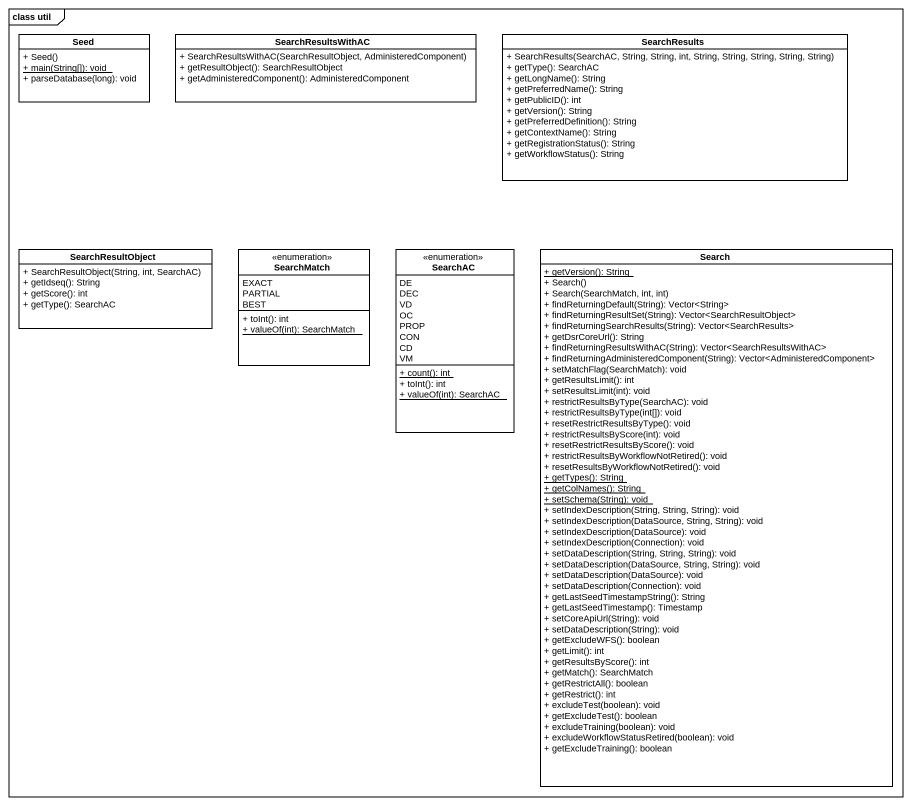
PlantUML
@startuml
mainframe class util
hide circle
hide empty members
skinparam classAttributeIconSize 0
class Seed {
  + Seed()
  {static} + main(String[]): void
  + parseDatabase(long): void
}
class SearchResultsWithAC {
  + SearchResultsWithAC(SearchResultObject, AdministeredComponent)
  + getResultObject(): SearchResultObject
  + getAdministeredComponent(): AdministeredComponent
}
class SearchResults {
  + SearchResults(SearchAC, String, String, int, String, String, String, String, String)
  + getType(): SearchAC
  + getLongName(): String
  + getPreferredName(): String
  + getPublicID(): int
  + getVersion(): String
  + getPreferredDefinition(): String
  + getContextName(): String
  + getRegistrationStatus(): String
  + getWorkflowStatus(): String
}
class SearchResultObject {
  + SearchResultObject(String, int, SearchAC)
  + getIdseq(): String
  + getScore(): int
  + getType(): SearchAC
}
enum SearchMatch {
  EXACT
  PARTIAL
  BEST
  + toInt(): int
  {static} + valueOf(int): SearchMatch
}
enum SearchAC {
  DE
  DEC
  VD
  OC
  PROP
  CON
  CD
  VM
  {static} + count(): int
  + toInt(): int
  {static} + valueOf(int): SearchAC
}
class Search {
  {static} + getVersion(): String
  + Search()
  + Search(SearchMatch, int, int)
  + findReturningDefault(String): Vector<String>
  + findReturningResultSet(String): Vector<SearchResultObject>
  + findReturningSearchResults(String): Vector<SearchResults>
  + getDsrCoreUrl(): String
  + findReturningResultsWithAC(String): Vector<SearchResultsWithAC>
  + findReturningAdministeredComponent(String): Vector<AdministeredComponent>
  + setMatchFlag(SearchMatch): void
  + getResultsLimit(): int
  + setResultsLimit(int): void
  + restrictResultsByType(SearchAC): void
  + restrictResultsByType(int[]): void
  + resetRestrictResultsByType(): void
  + restrictResultsByScore(int): void
  + resetRestrictResultsByScore(): void
  + restrictResultsByWorkflowNotRetired(): void
  + resetResultsByWorkflowNotRetired(): void
  {static} + getTypes(): String
  {static} + getColNames(): String
  {static} + setSchema(String): void
  + setIndexDescription(String, String, String): void
  + setIndexDescription(DataSource, String, String): void
  + setIndexDescription(DataSource): void
  + setIndexDescription(Connection): void
  + setDataDescription(String, String, String): void
  + setDataDescription(DataSource, String, String): void
  + setDataDescription(DataSource): void
  + setDataDescription(Connection): void
  + getLastSeedTimestampString(): String
  + getLastSeedTimestamp(): Timestamp
  + setCoreApiUrl(String): void
  + setDataDescription(String): void
  + getExcludeWFS(): boolean
  + getLimit(): int
  + getResultsByScore(): int
  + getMatch(): SearchMatch
  + getRestrictAll(): boolean
  + getRestrict(): int
  + excludeTest(boolean): void
  + getExcludeTest(): boolean
  + excludeTraining(boolean): void
  + excludeWorkflowStatusRetired(boolean): void
  + getExcludeTraining(): boolean
}
@enduml
